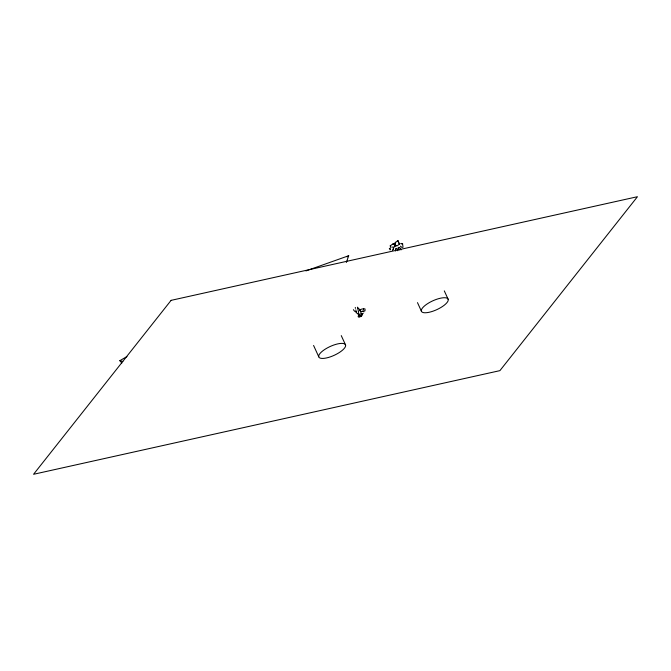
<?xml version="1.0" encoding="UTF-8"?>
<svg xmlns="http://www.w3.org/2000/svg" width="671" height="671" viewBox="0 0 671 671"><rect width="100%" height="100%" fill="white"/><g stroke="black" fill="none" stroke-linecap="round" stroke-linejoin="round"><path stroke-width="1.01" d="M394.875 244.018L396.225 245.93L395.051 244.932L394.951 243.07L397.828 240.528A39.379 19.635 53.8 0 0 399.488 244.152L396.922 245.93M394.875 243.917L395.479 242.197M394.833 246.693C396.075 244.571 391.227 243.565 393.667 244.152C395.328 244.194 394.607 247.968 394.758 246.693M403.019 247.314L402.541 243.556M392.527 250.409L393.793 247.591M393.592 248.354L393.181 249.318M359.438 310.514L359.706 309.742M346.353 262.462L348.694 255.726L305.909 270.916M361.409 314.347L363.086 313.424L361.929 314.464M359.748 310.228C360.101 308.937 365.427 308.517 363.523 308.92M390.22 245.88L390.321 245.888A39.379 19.635 53.8 0 0 390.983 247.389A39.379 19.635 53.8 0 0 390.22 245.88L392.51 244.202M347.033 256.867L348.694 255.726M362.021 311.604L362.86 311.319L360.319 311.596M363.506 309.046L364.051 308.811M121.845 363.07L119.849 360.679L126.953 356.544M362.114 311.419L362.407 311.302M400.964 243.657L402.617 243.674L400.973 243.724M401.879 243.43L401.426 243.489M362.852 311.176L364.999 310.824L365.041 308.954M397.828 240.528L397.727 240.528A39.379 19.635 53.8 0 1 399.388 244.143L399.488 244.152M392.787 244.101L393.734 244.152M392.569 247.062L393.147 247.138M393.08 247.121L393.592 247.222M119.849 360.679L122.835 361.484M356.393 312.032L354.514 311.176L353.382 309.666M359.891 310.74L361.35 311.554M400.369 246.14L402.155 247.574M357.626 307.561L360.117 309.96L361.132 313.063M399.991 248.002L398.884 247.28L398.121 247.851A5.704 0.705 70.9 0 1 398.255 248.186L398.297 248.295M400 248.01L400.981 249.964M390.128 249.931L389.323 248.27M363.397 311.134L363.867 311.931M444.303 290.887L448.186 299.375A14.653 4.84 -24.6 0 1 429.23 312.258A14.653 4.84 -24.6 0 1 426.915 304.106A14.653 4.84 -24.6 0 1 448.186 299.375M417.488 302.629L421.371 311.118M341.262 335.609L345.582 345.037A14.653 4.84 -24.6 0 1 326.626 357.92A14.653 4.84 -24.6 0 1 324.303 349.767A14.653 4.84 -24.6 0 1 345.582 345.037M313.583 345.464L318.759 356.779M390.505 249.285L390.237 248.471M398.381 248.496L399.044 250.233M396.972 248.983L397.635 250.719M357.475 307.15L358.582 312.183M395.58 251.038L395.479 248.706L396.729 248.371A6.492 0.805 70.9 0 1 396.888 248.782M356.385 313.172L355.84 309.868M355.412 308.366L355.286 307.435M358.44 311.94L358.373 311.612M360.352 316.402A1.157 0.822 -18.5 0 1 358.809 317.115A1.157 0.822 -18.5 0 1 358.322 316.007A1.157 0.822 -18.5 0 1 359.95 315.487M357.71 313.399A1.157 0.478 44.4 0 1 359.019 313.86A1.157 0.478 44.4 0 1 359.186 314.984A1.157 0.478 44.4 0 1 357.769 313.751M361.484 315.739A1.157 0.713 -10.2 0 1 360.545 316.494A1.157 0.713 -10.2 0 1 359.304 316.234M171.097 300.356L33.55 474.288L499.903 370.644L637.45 196.712L171.097 300.356M361.719 315.815A1.157 1.09 -86.6 0 0 361.275 313.869A1.157 1.09 -86.6 0 0 359.899 315.261A1.157 1.09 -86.6 0 0 361.719 315.815"/></g></svg>
